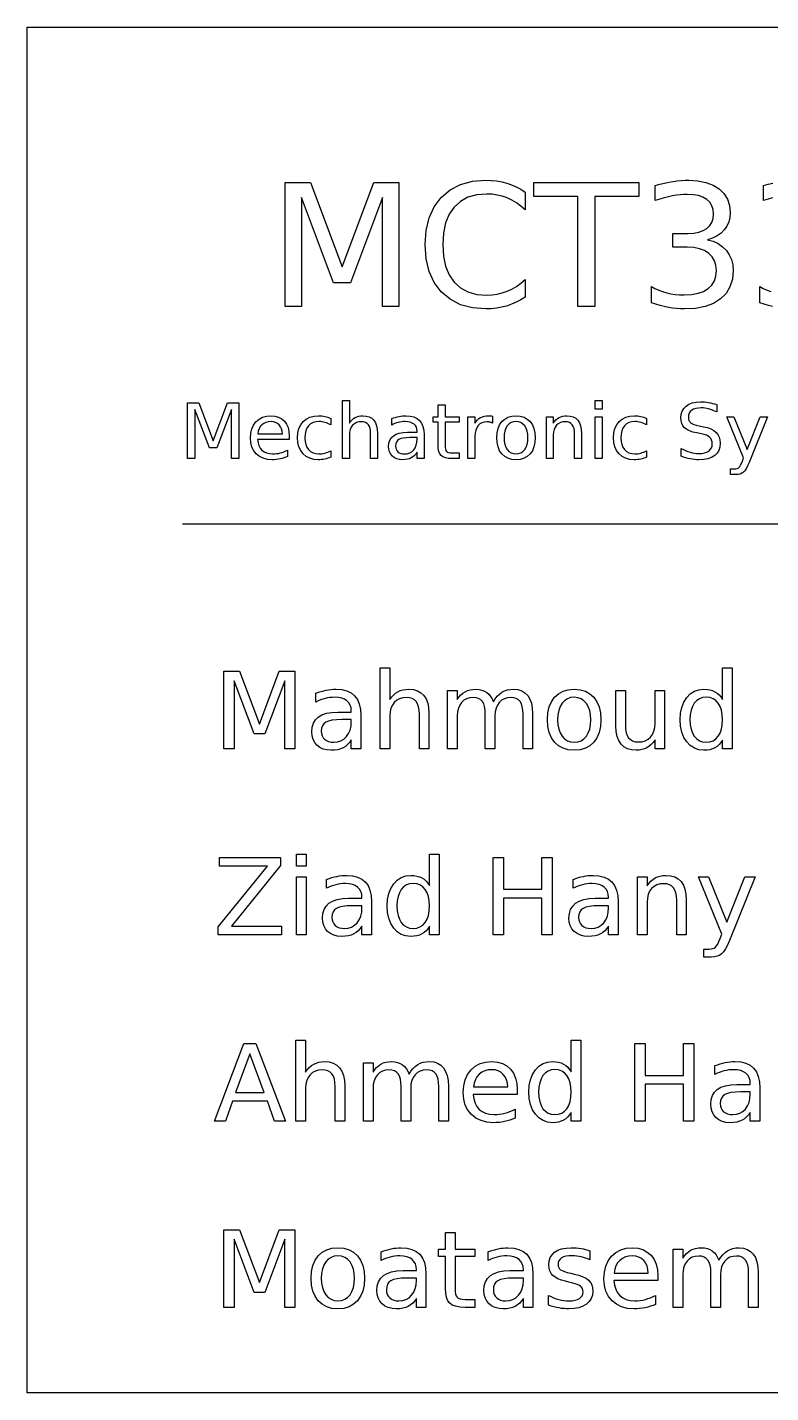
# Model space of a CAD drawing. Header units: millimetres. Extents: x 0 to 320, y 0 to 240.
# Drawn here: x 78 to 125.9, y 52 to 140 of the extents above; entities that cross this region are included whole.
import ezdxf

# ---------------------------------------------------------------- set-up
doc = ezdxf.new("R2010")
doc.units = ezdxf.units.MM
doc.layers.add('ENGRAVE', color=5, linetype='Continuous')

msp = doc.modelspace()

# ---------------------------------------------------------------- linework, layer by layer
at = {"layer": 'ENGRAVE'}
msp.add_line((88, 108), (232, 108), dxfattribs=at)
for points in [[(78, 52), (78, 140), (242, 140), (242, 52)], [(94.628, 130), (96.241, 130), (98.283, 124.556), (100.335, 130), (101.948, 130), (101.948, 122), (100.892, 122), (100.892, 129.025), (98.829, 123.538), (97.741, 123.538), (95.678, 129.025), (95.678, 122), (94.628, 122), (94.628, 130)], [(110.087, 129.384), (110.087, 128.242), (109.809, 128.481), (109.522, 128.687), (109.227, 128.861), (108.922, 129.003), (108.607, 129.114), (108.283, 129.192), (107.95, 129.239), (107.606, 129.255), (106.96, 129.203), (106.395, 129.046), (105.91, 128.783), (105.506, 128.417), (105.187, 127.951), (104.959, 127.391), (104.823, 126.738), (104.777, 125.992), (104.823, 125.248), (104.959, 124.597), (105.187, 124.038), (105.506, 123.573), (105.91, 123.206), (106.395, 122.944), (106.96, 122.787), (107.606, 122.734), (107.95, 122.75), (108.283, 122.797), (108.607, 122.876), (108.922, 122.986), (109.227, 123.128), (109.522, 123.302), (109.809, 123.508), (110.087, 123.747), (110.087, 122.616), (109.799, 122.435), (109.502, 122.279), (109.197, 122.146), (108.884, 122.038), (108.562, 121.953), (108.231, 121.893), (107.891, 121.857), (107.542, 121.845), (106.682, 121.914), (105.918, 122.123), (105.251, 122.47), (104.681, 122.956), (104.223, 123.563), (103.897, 124.271), (103.701, 125.081), (103.636, 125.992), (103.701, 126.905), (103.897, 127.717), (104.223, 128.426), (104.681, 129.033), (105.251, 129.519), (105.918, 129.867), (106.682, 130.075), (107.542, 130.145), (107.896, 130.133), (108.239, 130.097), (108.572, 130.038), (108.895, 129.954), (109.207, 129.847), (109.51, 129.717), (109.804, 129.562), (110.087, 129.384)], [(110.65, 130), (117.417, 130), (117.417, 129.089), (114.577, 129.089), (114.577, 122), (113.49, 122), (113.49, 129.089), (110.65, 129.089), (110.65, 130)], [(121.838, 126.313), (122.205, 126.208), (122.53, 126.058), (122.812, 125.862), (123.052, 125.622), (123.243, 125.344), (123.379, 125.035), (123.461, 124.696), (123.488, 124.326), (123.437, 123.767), (123.285, 123.275), (123.03, 122.851), (122.674, 122.493), (122.224, 122.209), (121.688, 122.007), (121.066, 121.885), (120.359, 121.845), (120.105, 121.851), (119.848, 121.869), (119.587, 121.9), (119.322, 121.944), (119.053, 121.999), (118.78, 122.068), (118.503, 122.148), (118.221, 122.241), (118.221, 123.286), (118.451, 123.163), (118.693, 123.056), (118.944, 122.965), (119.207, 122.889), (119.478, 122.831), (119.755, 122.789), (120.038, 122.764), (120.327, 122.756), (120.806, 122.781), (121.224, 122.856), (121.581, 122.982), (121.878, 123.157), (122.111, 123.381), (122.278, 123.65), (122.378, 123.965), (122.411, 124.326), (122.38, 124.66), (122.287, 124.956), (122.132, 125.213), (121.916, 125.432), (121.644, 125.607), (121.323, 125.731), (120.954, 125.806), (120.536, 125.831), (119.603, 125.831), (119.603, 126.721), (120.579, 126.721), (120.954, 126.741), (121.283, 126.8), (121.565, 126.9), (121.8, 127.04), (121.986, 127.217), (122.118, 127.429), (122.197, 127.676), (122.224, 127.958), (122.196, 128.249), (122.115, 128.503), (121.978, 128.722), (121.787, 128.904), (121.545, 129.048), (121.256, 129.151), (120.919, 129.213), (120.536, 129.234), (120.309, 129.228), (120.075, 129.21), (119.833, 129.18), (119.582, 129.137), (119.321, 129.082), (119.048, 129.014), (118.761, 128.932), (118.462, 128.837), (118.462, 129.802), (118.765, 129.882), (119.059, 129.952), (119.343, 130.011), (119.617, 130.059), (119.882, 130.096), (120.14, 130.123), (120.39, 130.139), (120.632, 130.145), (121.216, 130.11), (121.736, 130.005), (122.192, 129.83), (122.583, 129.585), (122.897, 129.28), (123.121, 128.926), (123.256, 128.523), (123.301, 128.071), (123.277, 127.752), (123.206, 127.458), (123.087, 127.19), (122.92, 126.948), (122.71, 126.737), (122.459, 126.561), (122.169, 126.419), (121.838, 126.313)], [(88.332, 115.8), (89.057, 115.8), (89.976, 113.35), (90.9, 115.8), (91.625, 115.8), (91.625, 112.2), (91.15, 112.2), (91.15, 115.361), (90.222, 112.892), (89.732, 112.892), (88.804, 115.361), (88.804, 112.2), (88.332, 112.2), (88.332, 115.8)], [(100.571, 113.83), (100.571, 112.2), (100.127, 112.2), (100.127, 113.816), (100.118, 113.995), (100.09, 114.151), (100.043, 114.282), (99.978, 114.389), (99.894, 114.473), (99.791, 114.532), (99.67, 114.568), (99.529, 114.58), (99.359, 114.566), (99.208, 114.523), (99.076, 114.451), (98.963, 114.351), (98.872, 114.226), (98.807, 114.08), (98.768, 113.914), (98.755, 113.726), (98.755, 112.2), (98.309, 112.2), (98.309, 115.952), (98.755, 115.952), (98.755, 114.481), (98.839, 114.595), (98.929, 114.694), (99.026, 114.777), (99.13, 114.845), (99.242, 114.898), (99.363, 114.936), (99.491, 114.958), (99.628, 114.966), (99.847, 114.948), (100.037, 114.894), (100.199, 114.804), (100.332, 114.678), (100.437, 114.517), (100.511, 114.322), (100.556, 114.093), (100.571, 113.83)], [(104.921, 115.667), (104.921, 114.901), (105.835, 114.901), (105.835, 114.556), (104.921, 114.556), (104.921, 113.09), (104.927, 112.939), (104.944, 112.818), (104.972, 112.727), (105.011, 112.665), (105.068, 112.624), (105.149, 112.595), (105.252, 112.577), (105.379, 112.571), (105.835, 112.571), (105.835, 112.2), (105.379, 112.2), (105.142, 112.212), (104.945, 112.248), (104.788, 112.308), (104.67, 112.392), (104.585, 112.507), (104.524, 112.662), (104.487, 112.856), (104.475, 113.09), (104.475, 114.556), (104.149, 114.556), (104.149, 114.901), (104.475, 114.901), (104.475, 115.667), (104.921, 115.667)], [(114.6, 115.952), (115.043, 115.952), (115.043, 115.39), (114.6, 115.39), (114.6, 115.952)], [(122.434, 115.682), (122.434, 115.207), (122.297, 115.269), (122.164, 115.323), (122.036, 115.368), (121.911, 115.405), (121.789, 115.433), (121.669, 115.453), (121.551, 115.466), (121.436, 115.47), (121.248, 115.46), (121.083, 115.431), (120.941, 115.383), (120.822, 115.315), (120.728, 115.23), (120.66, 115.128), (120.62, 115.011), (120.606, 114.876), (120.615, 114.764), (120.642, 114.667), (120.687, 114.584), (120.75, 114.516), (120.837, 114.458), (120.957, 114.406), (121.109, 114.36), (121.293, 114.319), (121.588, 114.259), (121.842, 114.197), (122.061, 114.116), (122.244, 114.015), (122.392, 113.894), (122.505, 113.752), (122.586, 113.588), (122.635, 113.402), (122.651, 113.193), (122.629, 112.948), (122.563, 112.733), (122.454, 112.551), (122.3, 112.4), (122.104, 112.282), (121.868, 112.198), (121.59, 112.147), (121.272, 112.13), (121.142, 112.134), (121.008, 112.145), (120.87, 112.163), (120.728, 112.188), (120.583, 112.22), (120.435, 112.26), (120.284, 112.306), (120.131, 112.359), (120.131, 112.861), (120.279, 112.783), (120.425, 112.715), (120.569, 112.657), (120.712, 112.61), (120.854, 112.573), (120.994, 112.547), (121.134, 112.531), (121.272, 112.526), (121.468, 112.536), (121.641, 112.567), (121.79, 112.618), (121.915, 112.689), (122.015, 112.78), (122.085, 112.888), (122.128, 113.014), (122.142, 113.157), (122.132, 113.283), (122.101, 113.394), (122.051, 113.49), (121.979, 113.572), (121.885, 113.642), (121.764, 113.703), (121.618, 113.754), (121.445, 113.796), (121.149, 113.854), (120.895, 113.916), (120.679, 113.993), (120.501, 114.086), (120.36, 114.194), (120.254, 114.321), (120.178, 114.471), (120.132, 114.643), (120.117, 114.838), (120.138, 115.064), (120.201, 115.265), (120.306, 115.44), (120.453, 115.59), (120.637, 115.71), (120.853, 115.796), (121.101, 115.848), (121.38, 115.865), (121.507, 115.862), (121.636, 115.854), (121.765, 115.839), (121.896, 115.819), (122.028, 115.794), (122.162, 115.762), (122.297, 115.725), (122.434, 115.682)], [(94.883, 113.661), (94.883, 113.444), (92.843, 113.444), (92.871, 113.229), (92.926, 113.041), (93.009, 112.88), (93.119, 112.746), (93.255, 112.641), (93.415, 112.566), (93.599, 112.521), (93.808, 112.506), (93.934, 112.51), (94.059, 112.522), (94.182, 112.541), (94.303, 112.569), (94.423, 112.604), (94.542, 112.647), (94.661, 112.698), (94.779, 112.757), (94.779, 112.337), (94.659, 112.29), (94.538, 112.248), (94.414, 112.213), (94.29, 112.183), (94.164, 112.16), (94.037, 112.143), (93.91, 112.133), (93.781, 112.13), (93.475, 112.154), (93.202, 112.224), (92.963, 112.342), (92.757, 112.506), (92.592, 112.711), (92.474, 112.949), (92.404, 113.22), (92.38, 113.524), (92.402, 113.838), (92.47, 114.118), (92.581, 114.364), (92.738, 114.576), (92.933, 114.747), (93.159, 114.868), (93.416, 114.941), (93.704, 114.966), (93.962, 114.944), (94.192, 114.878), (94.393, 114.768), (94.566, 114.615), (94.705, 114.424), (94.804, 114.201), (94.863, 113.947), (94.883, 113.661)], [(94.439, 113.791), (94.425, 113.964), (94.386, 114.119), (94.323, 114.255), (94.235, 114.373), (94.128, 114.467), (94.004, 114.535), (93.865, 114.576), (93.709, 114.59), (93.532, 114.576), (93.374, 114.537), (93.235, 114.472), (93.114, 114.38), (93.015, 114.264), (92.939, 114.127), (92.886, 113.969), (92.857, 113.789), (94.439, 113.791)], [(97.555, 114.797), (97.555, 114.382), (97.46, 114.431), (97.366, 114.473), (97.272, 114.509), (97.177, 114.538), (97.082, 114.56), (96.987, 114.577), (96.891, 114.586), (96.795, 114.59), (96.591, 114.572), (96.412, 114.521), (96.256, 114.436), (96.125, 114.316), (96.02, 114.165), (95.946, 113.987), (95.901, 113.781), (95.886, 113.548), (95.901, 113.315), (95.946, 113.109), (96.02, 112.931), (96.125, 112.78), (96.256, 112.66), (96.412, 112.575), (96.591, 112.523), (96.795, 112.506), (96.891, 112.509), (96.987, 112.519), (97.082, 112.535), (97.177, 112.558), (97.272, 112.587), (97.366, 112.623), (97.46, 112.665), (97.555, 112.714), (97.555, 112.304), (97.461, 112.263), (97.366, 112.228), (97.269, 112.198), (97.17, 112.173), (97.069, 112.154), (96.965, 112.141), (96.857, 112.133), (96.747, 112.13), (96.457, 112.154), (96.199, 112.226), (95.973, 112.346), (95.777, 112.513), (95.62, 112.722), (95.508, 112.964), (95.441, 113.239), (95.418, 113.548), (95.441, 113.861), (95.509, 114.138), (95.622, 114.38), (95.781, 114.587), (95.979, 114.753), (96.211, 114.871), (96.477, 114.942), (96.776, 114.966), (96.878, 114.963), (96.978, 114.955), (97.078, 114.942), (97.176, 114.924), (97.273, 114.9), (97.368, 114.871), (97.462, 114.836), (97.555, 114.797)], [(103.568, 113.741), (103.568, 112.2), (103.125, 112.2), (103.125, 112.61), (103.044, 112.495), (102.954, 112.396), (102.855, 112.314), (102.746, 112.247), (102.626, 112.196), (102.494, 112.159), (102.349, 112.137), (102.191, 112.13), (101.995, 112.145), (101.819, 112.188), (101.665, 112.261), (101.532, 112.363), (101.425, 112.489), (101.348, 112.635), (101.303, 112.801), (101.287, 112.986), (101.306, 113.2), (101.363, 113.386), (101.459, 113.544), (101.592, 113.673), (101.764, 113.775), (101.972, 113.847), (102.219, 113.89), (102.502, 113.905), (103.125, 113.905), (103.125, 113.948), (103.112, 114.093), (103.074, 114.22), (103.011, 114.33), (102.923, 114.422), (102.812, 114.495), (102.681, 114.548), (102.53, 114.579), (102.358, 114.59), (102.243, 114.586), (102.129, 114.576), (102.017, 114.558), (101.907, 114.534), (101.798, 114.503), (101.692, 114.465), (101.587, 114.42), (101.485, 114.368), (101.485, 114.778), (101.606, 114.822), (101.725, 114.86), (101.842, 114.892), (101.958, 114.919), (102.071, 114.939), (102.184, 114.954), (102.294, 114.963), (102.404, 114.966), (102.678, 114.947), (102.915, 114.89), (103.116, 114.795), (103.279, 114.662), (103.405, 114.49), (103.496, 114.28), (103.55, 114.03), (103.568, 113.741)], [(107.983, 114.486), (107.945, 114.506), (107.905, 114.524), (107.864, 114.538), (107.82, 114.55), (107.775, 114.559), (107.728, 114.565), (107.678, 114.569), (107.626, 114.57), (107.449, 114.555), (107.294, 114.509), (107.16, 114.433), (107.049, 114.326), (106.961, 114.19), (106.898, 114.027), (106.86, 113.838), (106.848, 113.623), (106.848, 112.2), (106.401, 112.2), (106.401, 114.901), (106.848, 114.901), (106.848, 114.481), (106.923, 114.596), (107.009, 114.695), (107.105, 114.779), (107.212, 114.846), (107.33, 114.899), (107.46, 114.936), (107.602, 114.958), (107.757, 114.966), (107.78, 114.965), (107.805, 114.964), (107.831, 114.962), (107.858, 114.96), (107.886, 114.956), (107.916, 114.952), (107.948, 114.947), (107.981, 114.942), (107.983, 114.486)], [(109.495, 114.966), (109.769, 114.942), (110.012, 114.872), (110.223, 114.754), (110.404, 114.59), (110.549, 114.383), (110.652, 114.141), (110.714, 113.863), (110.734, 113.548), (110.714, 113.234), (110.652, 112.956), (110.549, 112.714), (110.404, 112.507), (110.223, 112.342), (110.012, 112.224), (109.769, 112.154), (109.495, 112.13), (109.22, 112.154), (108.977, 112.224), (108.765, 112.342), (108.585, 112.507), (108.441, 112.714), (108.338, 112.956), (108.276, 113.234), (108.256, 113.548), (108.276, 113.863), (108.338, 114.141), (108.441, 114.383), (108.585, 114.59), (108.765, 114.754), (108.977, 114.872), (109.22, 114.942), (109.495, 114.966)], [(109.495, 114.59), (109.326, 114.572), (109.176, 114.52), (109.044, 114.433), (108.931, 114.311), (108.84, 114.159), (108.775, 113.981), (108.736, 113.777), (108.724, 113.548), (108.736, 113.318), (108.775, 113.115), (108.839, 112.937), (108.93, 112.785), (109.042, 112.663), (109.174, 112.576), (109.325, 112.524), (109.495, 112.506), (109.663, 112.524), (109.813, 112.576), (109.944, 112.664), (110.057, 112.786), (110.148, 112.938), (110.212, 113.116), (110.251, 113.319), (110.264, 113.548), (110.251, 113.775), (110.212, 113.978), (110.148, 114.156), (110.057, 114.309), (109.944, 114.432), (109.813, 114.519), (109.663, 114.572), (109.495, 114.59)], [(113.715, 113.83), (113.715, 112.2), (113.271, 112.2), (113.271, 113.816), (113.262, 113.995), (113.234, 114.151), (113.187, 114.282), (113.122, 114.389), (113.038, 114.473), (112.935, 114.532), (112.813, 114.568), (112.673, 114.58), (112.503, 114.566), (112.352, 114.523), (112.22, 114.451), (112.106, 114.351), (112.016, 114.226), (111.951, 114.08), (111.912, 113.914), (111.899, 113.726), (111.899, 112.2), (111.453, 112.2), (111.453, 114.901), (111.899, 114.901), (111.899, 114.481), (111.982, 114.595), (112.072, 114.694), (112.17, 114.777), (112.274, 114.845), (112.386, 114.898), (112.506, 114.936), (112.635, 114.958), (112.772, 114.966), (112.991, 114.948), (113.181, 114.894), (113.343, 114.804), (113.476, 114.678), (113.581, 114.517), (113.655, 114.322), (113.7, 114.093), (113.715, 113.83)], [(114.6, 114.901), (115.043, 114.901), (115.043, 112.2), (114.6, 112.2), (114.6, 114.901)], [(117.915, 114.797), (117.915, 114.382), (117.821, 114.431), (117.727, 114.473), (117.632, 114.509), (117.538, 114.538), (117.443, 114.56), (117.348, 114.577), (117.252, 114.586), (117.156, 114.59), (116.952, 114.572), (116.772, 114.521), (116.617, 114.436), (116.485, 114.316), (116.381, 114.165), (116.306, 113.987), (116.262, 113.781), (116.247, 113.548), (116.262, 113.315), (116.306, 113.109), (116.381, 112.931), (116.485, 112.78), (116.617, 112.66), (116.772, 112.575), (116.952, 112.523), (117.156, 112.506), (117.252, 112.509), (117.348, 112.519), (117.443, 112.535), (117.538, 112.558), (117.632, 112.587), (117.727, 112.623), (117.821, 112.665), (117.915, 112.714), (117.915, 112.304), (117.822, 112.263), (117.726, 112.228), (117.629, 112.198), (117.531, 112.173), (117.43, 112.154), (117.325, 112.141), (117.218, 112.133), (117.107, 112.13), (116.818, 112.154), (116.56, 112.226), (116.333, 112.346), (116.138, 112.513), (115.981, 112.722), (115.869, 112.964), (115.801, 113.239), (115.779, 113.548), (115.802, 113.861), (115.87, 114.138), (115.983, 114.38), (116.142, 114.587), (116.34, 114.753), (116.572, 114.871), (116.837, 114.942), (117.136, 114.966), (117.238, 114.963), (117.339, 114.955), (117.438, 114.942), (117.537, 114.924), (117.634, 114.9), (117.729, 114.871), (117.823, 114.836), (117.915, 114.797)], [(124.515, 111.949), (124.421, 111.729), (124.329, 111.551), (124.238, 111.414), (124.148, 111.32), (124.052, 111.256), (123.94, 111.21), (123.813, 111.182), (123.671, 111.173), (123.316, 111.173), (123.316, 111.544), (123.577, 111.544), (123.663, 111.55), (123.74, 111.566), (123.806, 111.593), (123.861, 111.631), (123.913, 111.689), (123.968, 111.777), (124.025, 111.894), (124.086, 112.041), (124.165, 112.243), (123.073, 114.901), (123.543, 114.901), (124.387, 112.788), (125.231, 114.901), (125.701, 114.901), (124.515, 111.949)], [(102.683, 113.558), (102.435, 113.55), (102.228, 113.527), (102.063, 113.488), (101.938, 113.435), (101.848, 113.362), (101.783, 113.268), (101.744, 113.152), (101.731, 113.015), (101.741, 112.903), (101.77, 112.803), (101.818, 112.715), (101.886, 112.64), (101.971, 112.579), (102.07, 112.536), (102.183, 112.51), (102.31, 112.501), (102.485, 112.518), (102.642, 112.567), (102.781, 112.649), (102.902, 112.763), (102.999, 112.905), (103.069, 113.068), (103.111, 113.252), (103.125, 113.459), (103.125, 113.558), (102.683, 113.558)], [(103.885, 95.764), (103.885, 93.5), (103.269, 93.5), (103.269, 95.744), (103.256, 95.993), (103.217, 96.209), (103.152, 96.392), (103.061, 96.541), (102.944, 96.657), (102.801, 96.739), (102.633, 96.789), (102.438, 96.805), (102.202, 96.786), (101.992, 96.726), (101.808, 96.626), (101.651, 96.487), (101.525, 96.314), (101.435, 96.111), (101.381, 95.88), (101.363, 95.62), (101.363, 93.5), (100.743, 93.5), (100.743, 98.711), (101.363, 98.711), (101.363, 96.668), (101.478, 96.827), (101.604, 96.964), (101.739, 97.079), (101.884, 97.174), (102.039, 97.247), (102.207, 97.299), (102.385, 97.331), (102.575, 97.341), (102.879, 97.316), (103.143, 97.241), (103.368, 97.116), (103.553, 96.941), (103.698, 96.717), (103.802, 96.447), (103.864, 96.129), (103.885, 95.764)], [(122.806, 96.682), (122.806, 98.711), (123.423, 98.711), (123.423, 93.5), (122.806, 93.5), (122.806, 94.063), (122.703, 93.906), (122.587, 93.771), (122.458, 93.657), (122.316, 93.565), (122.16, 93.494), (121.99, 93.443), (121.804, 93.413), (121.604, 93.403), (121.28, 93.437), (120.988, 93.539), (120.727, 93.708), (120.497, 93.945), (120.311, 94.238), (120.177, 94.573), (120.097, 94.951), (120.07, 95.372), (120.097, 95.793), (120.177, 96.171), (120.311, 96.506), (120.497, 96.799), (120.727, 97.036), (120.988, 97.206), (121.28, 97.307), (121.604, 97.341), (121.804, 97.331), (121.99, 97.301), (122.16, 97.25), (122.316, 97.179), (122.458, 97.087), (122.587, 96.973), (122.703, 96.838), (122.806, 96.682)], [(90.673, 98.5), (91.681, 98.5), (92.957, 95.097), (94.24, 98.5), (95.248, 98.5), (95.248, 93.5), (94.588, 93.5), (94.588, 97.89), (93.299, 94.461), (92.619, 94.461), (91.33, 97.89), (91.33, 93.5), (90.673, 93.5), (90.673, 98.5)], [(99.498, 95.64), (99.498, 93.5), (98.881, 93.5), (98.881, 94.069), (98.769, 93.91), (98.645, 93.773), (98.507, 93.658), (98.356, 93.565), (98.189, 93.494), (98.006, 93.443), (97.804, 93.413), (97.585, 93.403), (97.312, 93.423), (97.068, 93.484), (96.854, 93.585), (96.669, 93.726), (96.521, 93.901), (96.415, 94.104), (96.351, 94.334), (96.33, 94.592), (96.356, 94.889), (96.435, 95.147), (96.568, 95.366), (96.753, 95.546), (96.991, 95.687), (97.281, 95.787), (97.623, 95.848), (98.017, 95.868), (98.881, 95.868), (98.881, 95.928), (98.864, 96.129), (98.812, 96.305), (98.724, 96.458), (98.602, 96.586), (98.448, 96.688), (98.266, 96.761), (98.055, 96.804), (97.816, 96.819), (97.657, 96.814), (97.499, 96.8), (97.344, 96.775), (97.19, 96.742), (97.039, 96.698), (96.891, 96.646), (96.746, 96.583), (96.604, 96.511), (96.604, 97.08), (96.772, 97.141), (96.937, 97.194), (97.1, 97.239), (97.261, 97.276), (97.419, 97.305), (97.575, 97.325), (97.728, 97.337), (97.88, 97.341), (98.261, 97.315), (98.591, 97.236), (98.869, 97.104), (99.096, 96.919), (99.272, 96.681), (99.397, 96.388), (99.473, 96.041), (99.498, 95.64)], [(108.034, 96.531), (108.155, 96.725), (108.288, 96.892), (108.432, 97.031), (108.587, 97.144), (108.755, 97.23), (108.937, 97.292), (109.133, 97.329), (109.344, 97.341), (109.62, 97.316), (109.863, 97.239), (110.072, 97.11), (110.248, 96.931), (110.387, 96.704), (110.486, 96.434), (110.546, 96.121), (110.566, 95.764), (110.566, 93.5), (109.946, 93.5), (109.946, 95.744), (109.934, 95.996), (109.899, 96.213), (109.839, 96.396), (109.756, 96.544), (109.648, 96.658), (109.514, 96.74), (109.356, 96.789), (109.173, 96.805), (108.946, 96.786), (108.744, 96.726), (108.567, 96.626), (108.416, 96.487), (108.294, 96.314), (108.207, 96.111), (108.155, 95.88), (108.138, 95.62), (108.138, 93.5), (107.518, 93.5), (107.518, 95.744), (107.506, 95.997), (107.471, 96.216), (107.411, 96.398), (107.328, 96.546), (107.219, 96.659), (107.085, 96.741), (106.924, 96.789), (106.738, 96.805), (106.514, 96.785), (106.314, 96.725), (106.139, 96.626), (105.988, 96.486), (105.866, 96.312), (105.779, 96.109), (105.727, 95.879), (105.71, 95.62), (105.71, 93.5), (105.09, 93.5), (105.09, 97.251), (105.71, 97.251), (105.71, 96.668), (105.821, 96.829), (105.942, 96.968), (106.074, 97.084), (106.216, 97.177), (106.37, 97.249), (106.538, 97.3), (106.72, 97.331), (106.916, 97.341), (107.112, 97.328), (107.294, 97.289), (107.46, 97.224), (107.611, 97.134), (107.744, 97.018), (107.86, 96.879), (107.956, 96.717), (108.034, 96.531)], [(113.248, 97.341), (113.629, 97.309), (113.966, 97.211), (114.26, 97.047), (114.511, 96.819), (114.712, 96.532), (114.855, 96.196), (114.941, 95.809), (114.97, 95.372), (114.941, 94.936), (114.855, 94.55), (114.712, 94.214), (114.511, 93.927), (114.26, 93.698), (113.966, 93.534), (113.629, 93.436), (113.248, 93.403), (112.867, 93.436), (112.529, 93.534), (112.235, 93.698), (111.984, 93.927), (111.784, 94.214), (111.641, 94.55), (111.556, 94.936), (111.527, 95.372), (111.556, 95.809), (111.641, 96.196), (111.784, 96.532), (111.984, 96.819), (112.235, 97.047), (112.529, 97.211), (112.867, 97.309), (113.248, 97.341)], [(113.248, 96.819), (113.014, 96.795), (112.805, 96.722), (112.622, 96.601), (112.465, 96.432), (112.339, 96.221), (112.249, 95.974), (112.195, 95.691), (112.177, 95.372), (112.195, 95.053), (112.248, 94.771), (112.338, 94.523), (112.463, 94.312), (112.62, 94.143), (112.803, 94.022), (113.012, 93.949), (113.248, 93.925), (113.482, 93.95), (113.69, 94.022), (113.872, 94.144), (114.029, 94.314), (114.155, 94.526), (114.245, 94.773), (114.299, 95.055), (114.317, 95.372), (114.299, 95.688), (114.245, 95.969), (114.155, 96.216), (114.029, 96.429), (113.872, 96.599), (113.69, 96.721), (113.482, 96.794), (113.248, 96.819)], [(115.928, 94.98), (115.928, 97.251), (116.544, 97.251), (116.544, 95.004), (116.557, 94.754), (116.596, 94.538), (116.661, 94.355), (116.752, 94.205), (116.868, 94.088), (117.011, 94.005), (117.18, 93.955), (117.374, 93.939), (117.611, 93.959), (117.821, 94.018), (118.005, 94.118), (118.163, 94.257), (118.29, 94.43), (118.38, 94.633), (118.435, 94.864), (118.453, 95.124), (118.453, 97.251), (119.069, 97.251), (119.069, 93.5), (118.453, 93.5), (118.453, 94.076), (118.336, 93.916), (118.21, 93.778), (118.076, 93.663), (117.932, 93.569), (117.778, 93.496), (117.612, 93.444), (117.434, 93.413), (117.244, 93.403), (116.94, 93.428), (116.675, 93.503), (116.449, 93.629), (116.263, 93.805), (116.116, 94.029), (116.011, 94.3), (115.949, 94.617), (115.928, 94.98)], [(120.707, 95.372), (120.724, 95.05), (120.777, 94.765), (120.864, 94.517), (120.986, 94.305), (121.139, 94.136), (121.318, 94.015), (121.523, 93.943), (121.755, 93.919), (121.986, 93.943), (122.192, 94.015), (122.371, 94.136), (122.525, 94.305), (122.648, 94.517), (122.736, 94.765), (122.789, 95.05), (122.806, 95.372), (122.789, 95.694), (122.736, 95.979), (122.648, 96.227), (122.525, 96.439), (122.371, 96.608), (122.192, 96.729), (121.986, 96.801), (121.755, 96.826), (121.523, 96.801), (121.318, 96.729), (121.139, 96.608), (120.986, 96.439), (120.864, 96.227), (120.777, 95.979), (120.724, 95.694), (120.707, 95.372)], [(98.269, 95.385), (97.924, 95.375), (97.636, 95.343), (97.406, 95.289), (97.234, 95.215), (97.108, 95.114), (97.018, 94.984), (96.964, 94.823), (96.946, 94.632), (96.959, 94.476), (97, 94.338), (97.067, 94.216), (97.162, 94.111), (97.279, 94.027), (97.417, 93.967), (97.573, 93.931), (97.749, 93.919), (97.993, 93.941), (98.211, 94.009), (98.404, 94.123), (98.572, 94.282), (98.707, 94.479), (98.804, 94.705), (98.862, 94.962), (98.881, 95.248), (98.881, 95.385), (98.269, 95.385)], [(90.385, 86.5), (94.313, 86.5), (94.313, 85.984), (91.152, 82.069), (94.39, 82.069), (94.39, 81.5), (90.308, 81.5), (90.308, 82.016), (93.47, 85.931), (90.385, 85.931), (90.385, 86.5)], [(95.345, 86.711), (95.961, 86.711), (95.961, 85.931), (95.345, 85.931), (95.345, 86.711)], [(103.922, 84.682), (103.922, 86.711), (104.538, 86.711), (104.538, 81.5), (103.922, 81.5), (103.922, 82.063), (103.818, 81.906), (103.702, 81.771), (103.573, 81.657), (103.431, 81.565), (103.275, 81.494), (103.105, 81.443), (102.92, 81.413), (102.719, 81.403), (102.395, 81.437), (102.103, 81.539), (101.842, 81.708), (101.613, 81.945), (101.426, 82.238), (101.292, 82.573), (101.212, 82.951), (101.186, 83.372), (101.212, 83.793), (101.292, 84.171), (101.426, 84.506), (101.613, 84.799), (101.842, 85.036), (102.103, 85.206), (102.395, 85.307), (102.719, 85.341), (102.92, 85.331), (103.105, 85.301), (103.275, 85.25), (103.431, 85.179), (103.573, 85.087), (103.702, 84.973), (103.818, 84.838), (103.922, 84.682)], [(108.014, 86.5), (108.691, 86.5), (108.691, 84.45), (111.149, 84.45), (111.149, 86.5), (111.825, 86.5), (111.825, 81.5), (111.149, 81.5), (111.149, 83.881), (108.691, 83.881), (108.691, 81.5), (108.014, 81.5), (108.014, 86.5)], [(95.345, 85.251), (95.961, 85.251), (95.961, 81.5), (95.345, 81.5), (95.345, 85.251)], [(100.184, 83.64), (100.184, 81.5), (99.568, 81.5), (99.568, 82.069), (99.456, 81.91), (99.331, 81.773), (99.193, 81.658), (99.042, 81.565), (98.876, 81.494), (98.692, 81.443), (98.491, 81.413), (98.272, 81.403), (97.999, 81.423), (97.755, 81.484), (97.541, 81.585), (97.356, 81.726), (97.207, 81.901), (97.101, 82.104), (97.037, 82.334), (97.016, 82.592), (97.043, 82.889), (97.122, 83.147), (97.254, 83.366), (97.44, 83.546), (97.678, 83.687), (97.968, 83.787), (98.31, 83.848), (98.704, 83.868), (99.568, 83.868), (99.568, 83.928), (99.551, 84.129), (99.498, 84.305), (99.411, 84.458), (99.288, 84.586), (99.134, 84.688), (98.952, 84.761), (98.742, 84.804), (98.503, 84.819), (98.343, 84.814), (98.186, 84.8), (98.03, 84.775), (97.877, 84.742), (97.726, 84.698), (97.578, 84.646), (97.433, 84.583), (97.291, 84.511), (97.291, 85.08), (97.459, 85.141), (97.624, 85.194), (97.787, 85.239), (97.947, 85.276), (98.105, 85.305), (98.261, 85.325), (98.415, 85.337), (98.567, 85.341), (98.948, 85.315), (99.277, 85.236), (99.556, 85.104), (99.782, 84.919), (99.958, 84.681), (100.084, 84.388), (100.159, 84.041), (100.184, 83.64)], [(101.822, 83.372), (101.839, 83.05), (101.892, 82.765), (101.979, 82.517), (102.101, 82.305), (102.254, 82.136), (102.433, 82.015), (102.639, 81.943), (102.87, 81.919), (103.102, 81.943), (103.307, 82.015), (103.487, 82.136), (103.64, 82.305), (103.763, 82.517), (103.851, 82.765), (103.904, 83.05), (103.922, 83.372), (103.904, 83.694), (103.851, 83.979), (103.763, 84.227), (103.64, 84.439), (103.487, 84.608), (103.307, 84.729), (103.102, 84.801), (102.87, 84.826), (102.639, 84.801), (102.433, 84.729), (102.254, 84.608), (102.101, 84.439), (101.979, 84.227), (101.892, 83.979), (101.839, 83.694), (101.822, 83.372)], [(116.078, 83.64), (116.078, 81.5), (115.462, 81.5), (115.462, 82.069), (115.35, 81.91), (115.225, 81.773), (115.087, 81.658), (114.936, 81.565), (114.77, 81.494), (114.586, 81.443), (114.385, 81.413), (114.166, 81.403), (113.893, 81.423), (113.649, 81.484), (113.435, 81.585), (113.25, 81.726), (113.101, 81.901), (112.995, 82.104), (112.931, 82.334), (112.91, 82.592), (112.937, 82.889), (113.016, 83.147), (113.149, 83.366), (113.334, 83.546), (113.572, 83.687), (113.862, 83.787), (114.204, 83.848), (114.598, 83.868), (115.462, 83.868), (115.462, 83.928), (115.445, 84.129), (115.392, 84.305), (115.305, 84.458), (115.183, 84.586), (115.029, 84.688), (114.846, 84.761), (114.636, 84.804), (114.397, 84.819), (114.237, 84.814), (114.08, 84.8), (113.924, 84.775), (113.771, 84.742), (113.62, 84.698), (113.472, 84.646), (113.327, 84.583), (113.185, 84.511), (113.185, 85.08), (113.353, 85.141), (113.518, 85.194), (113.681, 85.239), (113.841, 85.276), (113.999, 85.305), (114.155, 85.325), (114.309, 85.337), (114.461, 85.341), (114.842, 85.315), (115.172, 85.236), (115.45, 85.104), (115.676, 84.919), (115.852, 84.681), (115.978, 84.388), (116.053, 84.041), (116.078, 83.64)], [(120.466, 83.764), (120.466, 81.5), (119.849, 81.5), (119.849, 83.744), (119.836, 83.993), (119.797, 84.209), (119.733, 84.392), (119.642, 84.541), (119.525, 84.657), (119.382, 84.739), (119.213, 84.789), (119.019, 84.805), (118.782, 84.786), (118.573, 84.726), (118.389, 84.626), (118.232, 84.487), (118.106, 84.314), (118.016, 84.111), (117.962, 83.88), (117.944, 83.62), (117.944, 81.5), (117.324, 81.5), (117.324, 85.251), (117.944, 85.251), (117.944, 84.668), (118.059, 84.827), (118.184, 84.964), (118.32, 85.079), (118.465, 85.174), (118.62, 85.247), (118.787, 85.299), (118.966, 85.331), (119.156, 85.341), (119.46, 85.316), (119.724, 85.241), (119.949, 85.116), (120.134, 84.941), (120.279, 84.717), (120.383, 84.447), (120.445, 84.129), (120.466, 83.764)], [(123.255, 81.152), (123.125, 80.846), (122.997, 80.598), (122.871, 80.409), (122.746, 80.278), (122.612, 80.188), (122.456, 80.124), (122.28, 80.086), (122.083, 80.073), (121.591, 80.073), (121.591, 80.589), (121.952, 80.589), (122.073, 80.597), (122.178, 80.619), (122.27, 80.657), (122.348, 80.71), (122.42, 80.79), (122.496, 80.912), (122.576, 81.075), (122.659, 81.279), (122.77, 81.56), (121.253, 85.251), (121.906, 85.251), (123.078, 82.317), (124.25, 85.251), (124.903, 85.251), (123.255, 81.152)], [(98.955, 83.385), (98.61, 83.375), (98.323, 83.343), (98.093, 83.289), (97.92, 83.215), (97.794, 83.114), (97.704, 82.984), (97.65, 82.823), (97.632, 82.632), (97.646, 82.476), (97.686, 82.338), (97.754, 82.216), (97.848, 82.111), (97.966, 82.027), (98.103, 81.967), (98.26, 81.931), (98.436, 81.919), (98.68, 81.941), (98.898, 82.009), (99.091, 82.123), (99.258, 82.282), (99.394, 82.479), (99.491, 82.705), (99.549, 82.962), (99.568, 83.248), (99.568, 83.385), (98.955, 83.385)], [(114.849, 83.385), (114.505, 83.375), (114.217, 83.343), (113.987, 83.289), (113.814, 83.215), (113.688, 83.114), (113.598, 82.984), (113.544, 82.823), (113.526, 82.632), (113.54, 82.476), (113.58, 82.338), (113.648, 82.216), (113.742, 82.111), (113.86, 82.027), (113.997, 81.967), (114.154, 81.931), (114.33, 81.919), (114.574, 81.941), (114.792, 82.009), (114.985, 82.123), (115.152, 82.282), (115.288, 82.479), (115.385, 82.705), (115.443, 82.962), (115.462, 83.248), (115.462, 83.385), (114.849, 83.385)], [(91.962, 74.5), (92.729, 74.5), (94.635, 69.5), (93.932, 69.5), (93.476, 70.783), (91.222, 70.783), (90.767, 69.5), (90.054, 69.5), (91.962, 74.5)], [(98.456, 71.764), (98.456, 69.5), (97.84, 69.5), (97.84, 71.744), (97.827, 71.993), (97.788, 72.209), (97.723, 72.392), (97.632, 72.541), (97.515, 72.657), (97.373, 72.739), (97.204, 72.789), (97.009, 72.805), (96.773, 72.786), (96.563, 72.726), (96.38, 72.626), (96.222, 72.487), (96.096, 72.314), (96.006, 72.111), (95.952, 71.88), (95.934, 71.62), (95.934, 69.5), (95.315, 69.5), (95.315, 74.711), (95.934, 74.711), (95.934, 72.668), (96.05, 72.827), (96.175, 72.964), (96.31, 73.079), (96.455, 73.174), (96.611, 73.247), (96.778, 73.299), (96.957, 73.331), (97.147, 73.341), (97.45, 73.316), (97.714, 73.241), (97.939, 73.116), (98.125, 72.941), (98.27, 72.717), (98.373, 72.447), (98.435, 72.129), (98.456, 71.764)], [(113.054, 72.682), (113.054, 74.711), (113.67, 74.711), (113.67, 69.5), (113.054, 69.5), (113.054, 70.063), (112.951, 69.906), (112.834, 69.771), (112.705, 69.657), (112.564, 69.565), (112.408, 69.494), (112.238, 69.443), (112.052, 69.413), (111.852, 69.403), (111.528, 69.437), (111.235, 69.539), (110.974, 69.708), (110.745, 69.945), (110.558, 70.238), (110.425, 70.573), (110.345, 70.951), (110.318, 71.372), (110.345, 71.793), (110.425, 72.171), (110.558, 72.506), (110.745, 72.799), (110.974, 73.036), (111.235, 73.206), (111.528, 73.307), (111.852, 73.341), (112.052, 73.331), (112.238, 73.301), (112.408, 73.25), (112.564, 73.179), (112.705, 73.087), (112.834, 72.973), (112.951, 72.838), (113.054, 72.682)], [(117.147, 74.5), (117.823, 74.5), (117.823, 72.45), (120.281, 72.45), (120.281, 74.5), (120.958, 74.5), (120.958, 69.5), (120.281, 69.5), (120.281, 71.881), (117.823, 71.881), (117.823, 69.5), (117.147, 69.5), (117.147, 74.5)], [(92.344, 73.834), (91.427, 71.345), (93.265, 71.345), (92.344, 73.834)], [(102.605, 72.531), (102.727, 72.725), (102.859, 72.892), (103.003, 73.031), (103.158, 73.144), (103.326, 73.23), (103.508, 73.292), (103.704, 73.329), (103.915, 73.341), (104.191, 73.316), (104.434, 73.239), (104.643, 73.11), (104.819, 72.931), (104.958, 72.704), (105.058, 72.434), (105.117, 72.121), (105.137, 71.764), (105.137, 69.5), (104.518, 69.5), (104.518, 71.744), (104.506, 71.996), (104.47, 72.213), (104.41, 72.396), (104.327, 72.544), (104.219, 72.658), (104.086, 72.74), (103.927, 72.789), (103.744, 72.805), (103.517, 72.786), (103.315, 72.726), (103.139, 72.626), (102.987, 72.487), (102.866, 72.314), (102.779, 72.111), (102.727, 71.88), (102.709, 71.62), (102.709, 69.5), (102.09, 69.5), (102.09, 71.744), (102.078, 71.997), (102.042, 72.216), (101.982, 72.398), (101.899, 72.546), (101.79, 72.659), (101.656, 72.741), (101.496, 72.789), (101.309, 72.805), (101.085, 72.785), (100.886, 72.725), (100.71, 72.626), (100.559, 72.486), (100.438, 72.312), (100.351, 72.109), (100.299, 71.879), (100.281, 71.62), (100.281, 69.5), (99.662, 69.5), (99.662, 73.251), (100.281, 73.251), (100.281, 72.668), (100.392, 72.829), (100.513, 72.968), (100.645, 73.084), (100.787, 73.177), (100.941, 73.249), (101.109, 73.3), (101.291, 73.331), (101.487, 73.341), (101.684, 73.328), (101.865, 73.289), (102.031, 73.224), (102.182, 73.134), (102.316, 73.018), (102.431, 72.879), (102.528, 72.717), (102.605, 72.531)], [(109.575, 71.529), (109.575, 71.228), (106.741, 71.228), (106.78, 70.929), (106.857, 70.668), (106.972, 70.444), (107.125, 70.259), (107.313, 70.113), (107.536, 70.009), (107.791, 69.946), (108.081, 69.925), (108.257, 69.931), (108.431, 69.947), (108.601, 69.974), (108.769, 70.012), (108.936, 70.061), (109.101, 70.121), (109.266, 70.192), (109.431, 70.274), (109.431, 69.691), (109.264, 69.625), (109.095, 69.567), (108.924, 69.518), (108.751, 69.477), (108.576, 69.444), (108.4, 69.421), (108.223, 69.407), (108.044, 69.403), (107.619, 69.436), (107.24, 69.533), (106.908, 69.697), (106.623, 69.925), (106.393, 70.21), (106.229, 70.54), (106.131, 70.916), (106.098, 71.339), (106.13, 71.775), (106.223, 72.165), (106.378, 72.506), (106.596, 72.8), (106.866, 73.037), (107.18, 73.206), (107.537, 73.307), (107.937, 73.341), (108.296, 73.311), (108.615, 73.219), (108.894, 73.067), (109.134, 72.854), (109.327, 72.588), (109.465, 72.279), (109.547, 71.926), (109.575, 71.529)], [(125.211, 71.64), (125.211, 69.5), (124.595, 69.5), (124.595, 70.069), (124.483, 69.91), (124.358, 69.773), (124.22, 69.658), (124.069, 69.565), (123.903, 69.494), (123.719, 69.443), (123.518, 69.413), (123.299, 69.403), (123.025, 69.423), (122.782, 69.484), (122.568, 69.585), (122.383, 69.726), (122.234, 69.901), (122.128, 70.104), (122.064, 70.334), (122.043, 70.592), (122.069, 70.889), (122.149, 71.147), (122.281, 71.366), (122.467, 71.546), (122.704, 71.687), (122.994, 71.787), (123.337, 71.848), (123.731, 71.868), (124.595, 71.868), (124.595, 71.928), (124.577, 72.129), (124.525, 72.305), (124.437, 72.458), (124.315, 72.586), (124.161, 72.688), (123.979, 72.761), (123.769, 72.804), (123.53, 72.819), (123.37, 72.814), (123.212, 72.8), (123.057, 72.775), (122.904, 72.742), (122.753, 72.698), (122.605, 72.646), (122.46, 72.583), (122.317, 72.511), (122.317, 73.08), (122.485, 73.141), (122.651, 73.194), (122.814, 73.239), (122.974, 73.276), (123.132, 73.305), (123.288, 73.325), (123.442, 73.337), (123.593, 73.341), (123.975, 73.315), (124.304, 73.236), (124.582, 73.104), (124.809, 72.919), (124.985, 72.681), (125.111, 72.388), (125.186, 72.041), (125.211, 71.64)], [(108.958, 71.71), (108.938, 71.95), (108.884, 72.165), (108.797, 72.354), (108.675, 72.517), (108.526, 72.649), (108.354, 72.743), (108.16, 72.8), (107.944, 72.819), (107.699, 72.801), (107.479, 72.746), (107.286, 72.655), (107.118, 72.527), (106.98, 72.367), (106.874, 72.177), (106.801, 71.957), (106.762, 71.707), (108.958, 71.71)], [(110.954, 71.372), (110.972, 71.05), (111.024, 70.765), (111.112, 70.517), (111.234, 70.305), (111.387, 70.136), (111.566, 70.015), (111.771, 69.943), (112.003, 69.919), (112.234, 69.943), (112.44, 70.015), (112.619, 70.136), (112.773, 70.305), (112.896, 70.517), (112.984, 70.765), (113.037, 71.05), (113.054, 71.372), (113.037, 71.694), (112.984, 71.979), (112.896, 72.227), (112.773, 72.439), (112.619, 72.608), (112.44, 72.729), (112.234, 72.801), (112.003, 72.826), (111.771, 72.801), (111.566, 72.729), (111.387, 72.608), (111.234, 72.439), (111.112, 72.227), (111.024, 71.979), (110.972, 71.694), (110.954, 71.372)], [(123.982, 71.385), (123.637, 71.375), (123.35, 71.343), (123.12, 71.289), (122.947, 71.215), (122.821, 71.114), (122.731, 70.984), (122.677, 70.823), (122.659, 70.632), (122.673, 70.476), (122.713, 70.338), (122.781, 70.216), (122.875, 70.111), (122.993, 70.027), (123.13, 69.967), (123.287, 69.931), (123.463, 69.919), (123.706, 69.941), (123.925, 70.009), (124.117, 70.123), (124.285, 70.282), (124.421, 70.479), (124.517, 70.705), (124.575, 70.962), (124.595, 71.248), (124.595, 71.385), (123.982, 71.385)], [(90.673, 62.5), (91.681, 62.5), (92.957, 59.097), (94.24, 62.5), (95.248, 62.5), (95.248, 57.5), (94.588, 57.5), (94.588, 61.89), (93.299, 58.461), (92.619, 58.461), (91.33, 61.89), (91.33, 57.5), (90.673, 57.5), (90.673, 62.5)], [(105.573, 62.316), (105.573, 61.251), (106.842, 61.251), (106.842, 60.772), (105.573, 60.772), (105.573, 58.736), (105.581, 58.527), (105.604, 58.359), (105.643, 58.232), (105.698, 58.146), (105.777, 58.089), (105.889, 58.048), (106.033, 58.024), (106.209, 58.016), (106.842, 58.016), (106.842, 57.5), (106.209, 57.5), (105.88, 57.517), (105.606, 57.567), (105.388, 57.65), (105.224, 57.766), (105.106, 57.927), (105.021, 58.142), (104.97, 58.411), (104.953, 58.736), (104.953, 60.772), (104.501, 60.772), (104.501, 61.251), (104.953, 61.251), (104.953, 62.316), (105.573, 62.316)], [(98.017, 61.341), (98.398, 61.309), (98.735, 61.211), (99.029, 61.047), (99.28, 60.819), (99.481, 60.532), (99.624, 60.196), (99.71, 59.809), (99.739, 59.372), (99.71, 58.936), (99.624, 58.55), (99.481, 58.214), (99.28, 57.927), (99.029, 57.698), (98.735, 57.534), (98.398, 57.436), (98.017, 57.403), (97.636, 57.436), (97.298, 57.534), (97.004, 57.698), (96.753, 57.927), (96.553, 58.214), (96.41, 58.55), (96.325, 58.936), (96.296, 59.372), (96.325, 59.809), (96.41, 60.196), (96.553, 60.532), (96.753, 60.819), (97.004, 61.047), (97.298, 61.211), (97.636, 61.309), (98.017, 61.341)], [(98.017, 60.819), (97.783, 60.795), (97.574, 60.722), (97.391, 60.601), (97.234, 60.432), (97.108, 60.221), (97.018, 59.974), (96.964, 59.691), (96.946, 59.372), (96.964, 59.053), (97.017, 58.771), (97.107, 58.523), (97.232, 58.312), (97.389, 58.143), (97.572, 58.022), (97.781, 57.949), (98.017, 57.925), (98.251, 57.95), (98.459, 58.022), (98.641, 58.144), (98.798, 58.314), (98.924, 58.526), (99.014, 58.773), (99.068, 59.055), (99.086, 59.372), (99.068, 59.688), (99.014, 59.969), (98.924, 60.216), (98.798, 60.429), (98.641, 60.599), (98.459, 60.721), (98.251, 60.794), (98.017, 60.819)], [(103.694, 59.64), (103.694, 57.5), (103.078, 57.5), (103.078, 58.069), (102.966, 57.91), (102.841, 57.773), (102.703, 57.658), (102.552, 57.565), (102.386, 57.494), (102.202, 57.443), (102.001, 57.413), (101.782, 57.403), (101.508, 57.423), (101.265, 57.484), (101.05, 57.585), (100.866, 57.726), (100.717, 57.901), (100.611, 58.104), (100.547, 58.334), (100.526, 58.592), (100.552, 58.889), (100.632, 59.147), (100.764, 59.366), (100.949, 59.546), (101.187, 59.687), (101.477, 59.787), (101.819, 59.848), (102.214, 59.868), (103.078, 59.868), (103.078, 59.928), (103.06, 60.129), (103.008, 60.305), (102.92, 60.458), (102.798, 60.586), (102.644, 60.688), (102.462, 60.761), (102.251, 60.804), (102.013, 60.819), (101.853, 60.814), (101.695, 60.8), (101.54, 60.775), (101.386, 60.742), (101.236, 60.698), (101.088, 60.646), (100.943, 60.583), (100.8, 60.511), (100.8, 61.08), (100.968, 61.141), (101.134, 61.194), (101.296, 61.239), (101.457, 61.276), (101.615, 61.305), (101.771, 61.325), (101.925, 61.337), (102.076, 61.341), (102.458, 61.315), (102.787, 61.236), (103.065, 61.104), (103.292, 60.919), (103.468, 60.681), (103.593, 60.388), (103.669, 60.041), (103.694, 59.64)], [(110.586, 59.64), (110.586, 57.5), (109.97, 57.5), (109.97, 58.069), (109.858, 57.91), (109.733, 57.773), (109.595, 57.658), (109.444, 57.565), (109.278, 57.494), (109.094, 57.443), (108.893, 57.413), (108.674, 57.403), (108.401, 57.423), (108.157, 57.484), (107.943, 57.585), (107.758, 57.726), (107.609, 57.901), (107.503, 58.104), (107.439, 58.334), (107.418, 58.592), (107.444, 58.889), (107.524, 59.147), (107.656, 59.366), (107.842, 59.546), (108.079, 59.687), (108.369, 59.787), (108.712, 59.848), (109.106, 59.868), (109.97, 59.868), (109.97, 59.928), (109.952, 60.129), (109.9, 60.305), (109.813, 60.458), (109.69, 60.586), (109.536, 60.688), (109.354, 60.761), (109.144, 60.804), (108.905, 60.819), (108.745, 60.814), (108.588, 60.8), (108.432, 60.775), (108.279, 60.742), (108.128, 60.698), (107.98, 60.646), (107.835, 60.583), (107.693, 60.511), (107.693, 61.08), (107.86, 61.141), (108.026, 61.194), (108.189, 61.239), (108.349, 61.276), (108.507, 61.305), (108.663, 61.325), (108.817, 61.337), (108.969, 61.341), (109.35, 61.315), (109.679, 61.236), (109.958, 61.104), (110.184, 60.919), (110.36, 60.681), (110.486, 60.388), (110.561, 60.041), (110.586, 59.64)], [(114.246, 61.14), (114.246, 60.558), (114.115, 60.62), (113.98, 60.675), (113.843, 60.721), (113.704, 60.759), (113.562, 60.788), (113.418, 60.809), (113.271, 60.821), (113.121, 60.826), (112.906, 60.817), (112.72, 60.79), (112.562, 60.746), (112.433, 60.685), (112.333, 60.606), (112.261, 60.509), (112.218, 60.395), (112.204, 60.263), (112.214, 60.161), (112.245, 60.072), (112.296, 59.993), (112.368, 59.926), (112.47, 59.866), (112.615, 59.807), (112.8, 59.75), (113.027, 59.694), (113.238, 59.647), (113.543, 59.569), (113.8, 59.477), (114.009, 59.371), (114.171, 59.25), (114.292, 59.109), (114.378, 58.943), (114.43, 58.752), (114.447, 58.535), (114.422, 58.287), (114.344, 58.067), (114.215, 57.874), (114.034, 57.708), (113.808, 57.574), (113.543, 57.479), (113.239, 57.422), (112.897, 57.403), (112.745, 57.407), (112.589, 57.418), (112.431, 57.436), (112.269, 57.461), (112.103, 57.494), (111.934, 57.535), (111.759, 57.582), (111.581, 57.637), (111.581, 58.274), (111.751, 58.19), (111.92, 58.118), (112.087, 58.057), (112.254, 58.007), (112.419, 57.969), (112.584, 57.941), (112.747, 57.924), (112.91, 57.919), (113.115, 57.928), (113.295, 57.956), (113.45, 58.002), (113.58, 58.068), (113.683, 58.15), (113.756, 58.247), (113.8, 58.36), (113.814, 58.488), (113.804, 58.606), (113.772, 58.71), (113.719, 58.799), (113.645, 58.873), (113.536, 58.939), (113.375, 59.005), (113.165, 59.068), (112.904, 59.131), (112.689, 59.181), (112.423, 59.25), (112.196, 59.334), (112.009, 59.435), (111.862, 59.551), (111.751, 59.688), (111.671, 59.847), (111.623, 60.03), (111.608, 60.236), (111.631, 60.486), (111.701, 60.705), (111.818, 60.894), (111.983, 61.053), (112.19, 61.179), (112.436, 61.269), (112.722, 61.323), (113.048, 61.341), (113.216, 61.338), (113.379, 61.329), (113.537, 61.313), (113.691, 61.291), (113.838, 61.263), (113.98, 61.228), (114.116, 61.187), (114.246, 61.14)], [(118.637, 59.529), (118.637, 59.228), (115.804, 59.228), (115.843, 58.929), (115.92, 58.668), (116.035, 58.444), (116.187, 58.259), (116.376, 58.113), (116.598, 58.009), (116.854, 57.946), (117.143, 57.925), (117.319, 57.931), (117.493, 57.947), (117.664, 57.974), (117.832, 58.012), (117.998, 58.061), (118.164, 58.121), (118.329, 58.192), (118.493, 58.274), (118.493, 57.691), (118.326, 57.625), (118.157, 57.567), (117.986, 57.518), (117.813, 57.477), (117.638, 57.444), (117.462, 57.421), (117.285, 57.407), (117.106, 57.403), (116.681, 57.436), (116.302, 57.533), (115.97, 57.697), (115.685, 57.925), (115.456, 58.21), (115.292, 58.54), (115.194, 58.916), (115.161, 59.339), (115.192, 59.775), (115.285, 60.165), (115.44, 60.506), (115.658, 60.8), (115.928, 61.037), (116.242, 61.206), (116.599, 61.307), (116.999, 61.341), (117.358, 61.311), (117.677, 61.219), (117.957, 61.067), (118.197, 60.854), (118.389, 60.588), (118.527, 60.279), (118.609, 59.926), (118.637, 59.529)], [(118.021, 59.71), (118.001, 59.95), (117.947, 60.165), (117.859, 60.354), (117.738, 60.517), (117.588, 60.649), (117.417, 60.743), (117.223, 60.8), (117.006, 60.819), (116.761, 60.801), (116.542, 60.746), (116.348, 60.655), (116.181, 60.527), (116.042, 60.367), (115.936, 60.177), (115.864, 59.957), (115.824, 59.707), (118.021, 59.71)], [(122.569, 60.531), (122.69, 60.725), (122.822, 60.892), (122.966, 61.031), (123.121, 61.144), (123.289, 61.23), (123.471, 61.292), (123.668, 61.329), (123.878, 61.341), (124.154, 61.316), (124.397, 61.239), (124.606, 61.11), (124.782, 60.931), (124.922, 60.704), (125.021, 60.434), (125.081, 60.121), (125.1, 59.764), (125.1, 57.5), (124.481, 57.5), (124.481, 59.744), (124.469, 59.996), (124.433, 60.213), (124.374, 60.396), (124.29, 60.544), (124.182, 60.658), (124.049, 60.74), (123.891, 60.789), (123.707, 60.805), (123.48, 60.786), (123.279, 60.726), (123.102, 60.626), (122.95, 60.487), (122.829, 60.314), (122.742, 60.111), (122.69, 59.88), (122.672, 59.62), (122.672, 57.5), (122.053, 57.5), (122.053, 59.744), (122.041, 59.997), (122.005, 60.216), (121.946, 60.398), (121.862, 60.546), (121.754, 60.659), (121.619, 60.741), (121.459, 60.789), (121.273, 60.805), (121.049, 60.785), (120.849, 60.725), (120.674, 60.626), (120.522, 60.486), (120.401, 60.312), (120.314, 60.109), (120.262, 59.879), (120.244, 59.62), (120.244, 57.5), (119.625, 57.5), (119.625, 61.251), (120.244, 61.251), (120.244, 60.668), (120.355, 60.829), (120.476, 60.968), (120.608, 61.084), (120.75, 61.177), (120.904, 61.249), (121.073, 61.3), (121.254, 61.331), (121.45, 61.341), (121.647, 61.328), (121.828, 61.289), (121.994, 61.224), (122.145, 61.134), (122.279, 61.018), (122.394, 60.879), (122.491, 60.717), (122.569, 60.531)], [(102.465, 59.385), (102.12, 59.375), (101.833, 59.343), (101.603, 59.289), (101.43, 59.215), (101.304, 59.114), (101.214, 58.984), (101.16, 58.823), (101.142, 58.632), (101.155, 58.476), (101.196, 58.338), (101.264, 58.216), (101.358, 58.111), (101.476, 58.027), (101.613, 57.967), (101.77, 57.931), (101.946, 57.919), (102.189, 57.941), (102.407, 58.009), (102.6, 58.123), (102.768, 58.282), (102.903, 58.479), (103, 58.705), (103.058, 58.962), (103.078, 59.248), (103.078, 59.385), (102.465, 59.385)], [(109.357, 59.385), (109.012, 59.375), (108.725, 59.343), (108.495, 59.289), (108.322, 59.215), (108.196, 59.114), (108.106, 58.984), (108.052, 58.823), (108.034, 58.632), (108.048, 58.476), (108.088, 58.338), (108.156, 58.216), (108.25, 58.111), (108.368, 58.027), (108.505, 57.967), (108.662, 57.931), (108.838, 57.919), (109.081, 57.941), (109.3, 58.009), (109.493, 58.123), (109.66, 58.282), (109.796, 58.479), (109.892, 58.705), (109.95, 58.962), (109.97, 59.248), (109.97, 59.385), (109.357, 59.385)]]:
    msp.add_lwpolyline(points, close=True, dxfattribs=at)
for points in [[(126.029, 129.014), (125.743, 128.932), (125.444, 128.837), (125.444, 129.802), (125.747, 129.882), (126.041, 129.952)], [(126.035, 121.999), (125.762, 122.068), (125.485, 122.148), (125.203, 122.241), (125.203, 123.286), (125.433, 123.163), (125.674, 123.056), (125.926, 122.965)]]:
    msp.add_lwpolyline(points, dxfattribs=at)

doc.saveas('drawing.dxf')
